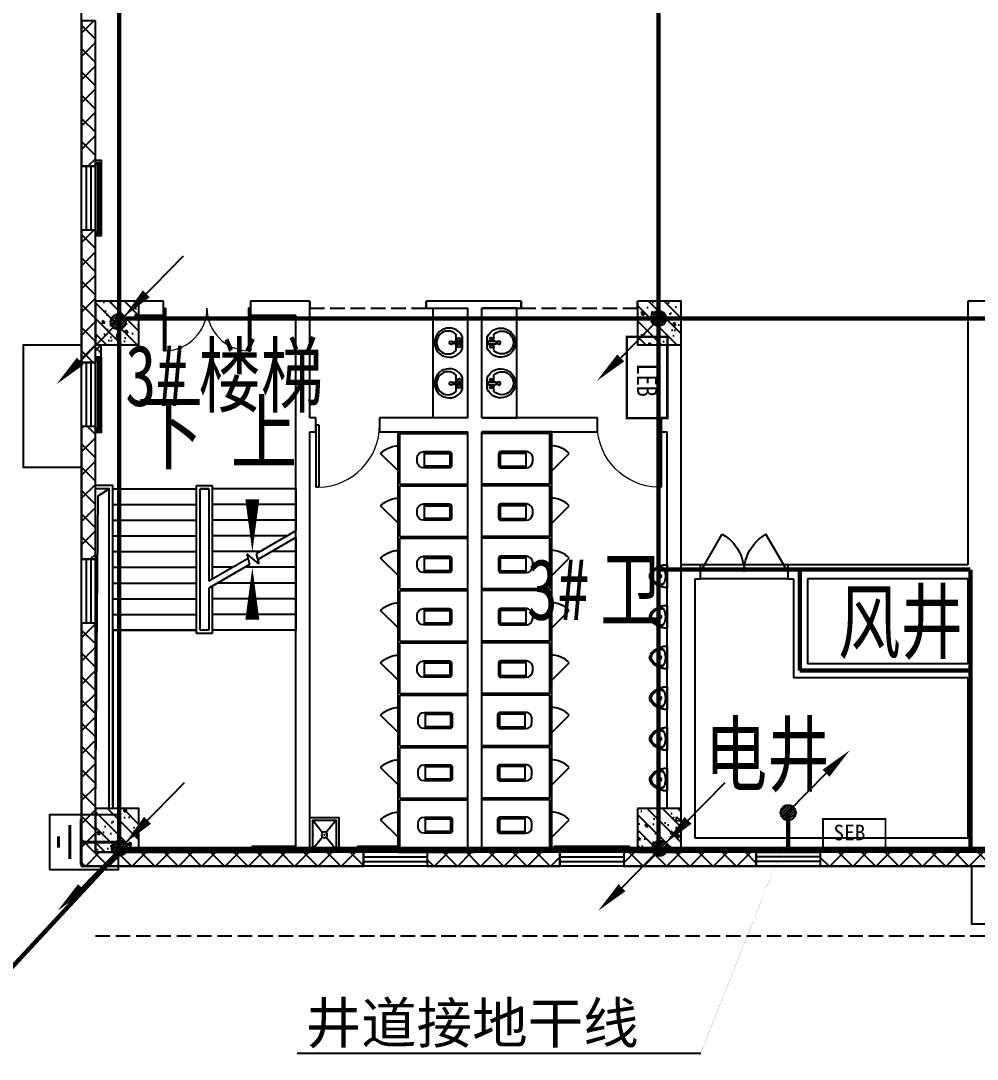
# Model space of a CAD drawing. Header units: millimetres. Extents: x -633009578 to 5705885, y -633235091 to 2571734.
# Drawn here: x 3785736 to 3802190, y 2056675 to 2074535 of the extents above; entities that cross this region are included whole.
import ezdxf

# ---------------------------------------------------------------- set-up
doc = ezdxf.new("R2010")
doc.units = ezdxf.units.MM
doc.header["$LTSCALE"] = 1000
doc.header["$MEASUREMENT"] = 0
doc.linetypes.add('DASH', pattern=[0.35, 0.25, -0.1])
doc.layers.get('0').update_dxf_attribs({"color": 9})
for name, color, linetype in [('3T_WOOD', 21, 'Continuous'), ('A-COLUM(柱)', 255, 'Continuous'), ('A-DOOR(门）', 4, 'Continuous'), ('A-F-AREA(计算)', 5, 'Continuous'), ('A-FLOR(看线)', 8, 'Continuous'), ('A-HATH(填充)', 8, 'Continuous'), ('A-LM-RAIL(栏杆)', 167, 'Continuous'), ('A-LVTY(厨卫)', 8, 'Continuous'), ('A-OTHER(其它)', 192, 'Continuous'), ('A-ST-O(室外)', 54, 'Continuous'), ('A-STAR(楼梯)', 51, 'Continuous'), ('A-TEXT(房间)', 243, 'Continuous'), ('A-WALL(墙)', 255, 'Continuous'), ('A-WINDOW（窗）', 4, 'Continuous'), ('DIM_SYMB', 3, 'Continuous'), ('PUB_TEXT', 7, 'Continuous'), ('WALL', 9, 'Continuous'), ('WIRE-接地', 4, 'Continuous'), ('电-弱电平面-箭头', 3, 'Continuous'), ('电-强电平面-设备', 4, 'Continuous'), ('电-接地防雷-接地线', 132, 'Continuous'), ('设备-箱柜', 3, 'Continuous')]:
    doc.layers.add(name, color=color, linetype=linetype)
doc.styles.add('_TCH', font='simhei.ttf', dxfattribs={"width": 0.75, "bigfont": 'hztxt.shx'})
doc.styles.add('_TCH_DIM', font='simhei.ttf', dxfattribs={"width": 0.8, "bigfont": 'hztxt.shx'})
doc.styles.add('ELEC-DIM', font='simhei.ttf')
doc.styles.add('IDQSTYLE', font='simhei.ttf', dxfattribs={"width": 0.707, "bigfont": 'hztxt.shx'})
doc.styles.get("Standard").update_dxf_attribs({"font": 'simhei.ttf', "bigfont": 'hztxt.shx'})
doc.styles.add('TG_LINETYPE', font='simhei.ttf', dxfattribs={"width": 0.8, "height": 3, "bigfont": 'HZTXT'})
doc.styles.add('宋', font='simhei.ttf', dxfattribs={"width": 0.8})
doc.linetypes.add('GDLine', pattern='A,1,-3,5.8,["|",Standard,S=4,R=-45,X=-1.407,Y=-0.7],-0.1,["|",Standard,S=4,R=-45,X=-1.407,Y=-0.7],-0.1,["|",Standard,S=4,R=-45,X=-1.407,Y=-0.7],-0.1,["|",Standard,S=4,R=-45,X=-1.407,Y=-0.7],-0.1,5.8,-3,1', length=20)
doc.linetypes.add('TG_接地', pattern='A,0.75,0,["/",TG_LINETYPE,S=0.05,R=-8.594366926962348,X=-0.1,Y=-0.045],0.65,-0.13,0.13,-0.13', length=2)
pattern_1 = [(45, (-1310457.920547368, -13.22285339003429), (-100.0001016555733, 100.0001016555733), []), (135, (-1310457.920547368, -13.22285339003429), (-100.0001016555733, -100.0001016555733), [])]
pattern_2 = [(45, (-1310357.920547368, -13.22285339003429), (-200.0002033111466, 200.0002033111467), []), (135, (-1310357.920547368, -13.22285339003429), (-200.0002033111467, -200.0002033111466), [])]

# ---------------------------------------------------------------- blocks, each defined once
blk = doc.blocks.new('_LV6')
for p, q in [((-139.7834388052397, -340), (-139.7834388052361, -779.6564289797607)), ((-109.7834388052433, -340), (-109.7834388052397, -769.6564289797607)), ((99.78343880523971, -300), (-99.78343880523971, -300)), ((99.78343880524335, -330), (-99.78343880524335, -330)), ((109.7834388052433, -769.6564289797607), (109.7834388052433, -340)), ((139.7834388052433, -779.6564289797607), (139.7834388052397, -340)), ((139.7834388052433, -769.6564289797607), (-139.7834388052397, -769.6564289797607)), ((-29.78343880523607, -889.6564289797607), (29.78343880524335, -889.6564289797607))]:
    blk.add_line(p, q)
for centre, radius, start, end in [((-99.78343880523971, -340), 40, 90, 180.0000000000002), ((-99.78343880524335, -340), 10, 90, 180.0000000000002), ((99.78343880523971, -340), 40, 2.398081733190338e-13, 90), ((99.78343880524335, -340), 10, 0, 90), ((-29.78343880523607, -779.6564289797607), 110, 180, 270), ((29.78343880524335, -779.6564289797607), 110, 270, 0)]:
    blk.add_arc(centre, radius, start, end)
blk = doc.blocks.new('$plan$00000387')
for points in [[(-195.1053413768082, -0.0007896247711869364), (195.1053413768082, 0.0007896247707321891, -0.056281), (192.2349483853259, -62.07158893748328, -0.051243), (175.2703486377404, -125.5748806645047, -0.047086), (143.6831082538288, -189.724628874892, -0.038643), (109.2489721777902, -237.0609902997553, -0.050944), (77.11679163034205, -267.7759659795192, -0.073316), (36.52038586093977, -290.7338367186967, -0.092337), (0.001018339326947171, -297.5362265440604, -0.092337), (-36.51803354920821, -290.7341323159712, -0.073316), (-77.11462417741222, -267.776590178973, -0.050944), (-109.2474259731857, -237.0618745823472, -0.038643), (-143.6819452275654, -189.7257908973352, -0.047086), (-175.269704824098, -125.5762993672297, -0.051243), (-192.2348186147988, -62.07314493917374, -0.056281)], [(0.0004063761161887669, -146.3291454144546, 0.999985), (0.0002089799604618747, -97.55313528460101, 0.999985)]]:
    blk.add_lwpolyline(points, format="xyb", close=True)
for points in [[(-169.3906686580854, -140.1226315288268, -0.078162), (-170.9980199055512, -114.6377667698976, -0.158684), (-159.1263041735847, -87.15485956814655, -0.087457), (-117.404978437914, -53.84085994681891, -0.073385), (-70.49119853318143, -36.56470876068397, -0.051629), (0.0003042701246158686, -29.26612660759247), (0.0003042701246158686, -29.26612660759247, -0.051629), (70.49149449189827, -36.56413818386, -0.073385), (117.4050415866323, -53.83990962471171, -0.087457), (159.1270096202247, -87.15357250312127, -0.158684), (170.9989478331345, -114.6363836417117, -0.078162), (169.3918028553499, -140.1212604160505)], [(117.0630501052547, -53.65384373908455, -0.099174), (138.5356947175851, -84.86577428893679, -0.110283), (144.8304822659725, -118.461657304113, -0.092873), (136.0170142026468, -157.9354627454745, -0.05733), (119.0399966660161, -187.626263302564, -0.037877), (85.37168024390257, -226.8225566132141, -0.072182), (35.33205354717484, -264.1794573646985, -0.124936), (0.001291311165005027, -273.1480356215775), (0.001291311165005027, -273.1480356215775, -0.124936), (-35.32991617790412, -264.1797433356796, -0.072182), (-85.36984427394054, -226.8232476352587, -0.037877), (-119.0384779452529, -187.6272268447183, -0.05733), (-136.0157358103124, -157.9365637070459, -0.092873), (-144.8298950764129, -118.4628296054302, -0.110283), (-138.5353804395845, -84.8668946738876, -0.099174), (-117.0629874684723, -53.65479130090807)]]:
    blk.add_lwpolyline(points, format="xyb")
blk = doc.blocks.new('$lvtry$00000191')
at = {"color": 0}
for p, q in [((-250, -50, 1e-08), (-39.04344047215272, -218.7652476222793, 1e-08)), ((39.04344047215272, -218.7652476222793, 1e-08), (250, -50, 1e-08)), ((-250, -450, 1e-08), (-39.04344047215272, -281.2347523777207, 1e-08)), ((39.04344047215272, -281.2347523777244, 1e-08), (250, -450, 1e-08))]:
    blk.add_line(p, q, dxfattribs=at)
at = {"color": 0, "elevation": 1e-08}
for points in [[(300, -500), (300, 0), (-300, 0), (-300, -500)], [(250, -450), (250, -50), (-250, -50), (-250, -450)]]:
    blk.add_lwpolyline(points, close=True, dxfattribs=at)
at = {"color": 0}
blk.add_circle((0, -250, 1e-08), 50, dxfattribs=at)
for p in [(0, -50, 1e-08), (0, -250, 1e-08)]:
    blk.add_point(p, dxfattribs=at)
blk = doc.blocks.new('$plan$00001628')
for p, q in [((-20.3236661099927, -1.818989403545856e-12), (20.3236661099927, 0)), ((20.3236661099927, 0), (20.3236661099927, -150.0481350782702)), ((-23.39245275389476, -103.9428290335418), (-143.6423603250569, -103.9428290335418)), ((-20.3236661099927, -150.0481350782702), (-20.3236661099927, -1.818989403545856e-12)), ((20.3236661099927, -150.0481350782702), (-20.3236661099927, -150.0481350782702)), ((136.0209855338053, -103.9428290335418), (23.52693074955823, -103.9428290335418))]:
    blk.add_line(p, q)
blk.add_lwpolyline([(-96.62842091566199, 9.318928566552131, 5.110403953654916), (92.21216199610717, 9.318928566550312)], format="xyb", close=True)
for centre, radius in [((-57.16031093435413, -51.98476159802703), 26.67481176936781), ((0, -190.1098522697775), 27.77136210564822), ((57.16031093435413, -51.98476159802703), 26.67481176936781)]:
    blk.add_circle(centre, radius)
blk.add_arc((-3.810687395625791, -242.5466148261803), 196.885515440561, 135.2526700260475, 44.74732997395247)
blk = doc.blocks.new('$DorLib2D$00000114')
at = {"color": 0}
blk.add_line((0.4999999999999964, 3.552713678800501e-15), (-0.2071067811864751, 0.7071067811864857), dxfattribs=at)
blk.add_arc((0.5000000000013856, -1.154631945610163e-12), 1.000000000001696, 135, 180, dxfattribs=at)
blk = doc.blocks.new('$DorLib2D$00000001')
for p, q in [((0.45, 0.9750000000000001), (0.5000000000000002, 0.9750000000000001)), ((0.45, 0), (0.45, 0.9750000000000001)), ((0.5, 0), (0.5, 0.9750000000000001)), ((0.5, 0), (0.45, 0))]:
    blk.add_line(p, q)
at = {"lineweight": 13}
blk.add_arc((0.475, 0), 0.975, 91.4692835813538, 180, dxfattribs=at)
blk = doc.blocks.new('$DorLib2D$00000231')
at = {"color": 0}
for p, q in [((-0.4999999999999947, 7.105427357601002e-15), (-0.2500000000000284, 0.4330127018921708)), ((0.5000000000000053, 7.105427357601002e-15), (0.250000000000032, 0.4330127018921708))]:
    blk.add_line(p, q, dxfattribs=at)
for centre, radius, start, end in [((-0.4999999999996803, 3.055333763768431e-13), 0.499999999999681, 0, 59.99999999996344), ((0.5000000000000426, -2.486899575160351e-14), 0.4999999999999835, 120.0000000000366, 180)]:
    blk.add_arc(centre, radius, start, end, dxfattribs=at)
blk = doc.blocks.new('$TCHSYS$WIN2D')
for p, q in [((-0.5, 0.5), (0.5, 0.5)), ((-0.5, 0.5), (-0.4999999999999999, -0.5)), ((0.5, 0.5), (0.4999999999999998, -0.5)), ((0.5, 0.1666666666666666), (-0.5, 0.1666666666666666)), ((0.5, -0.1666666666666667), (-0.5, -0.1666666666666667)), ((-0.4999999999999999, -0.5), (0.5, -0.5))]:
    blk.add_line(p, q)
blk = doc.blocks.new('$DorLib2D$00000002')
for p, q in [((-0.5, -5.684341886080802e-17), (-0.5000000000000007, 0.4875)), ((-0.4750000000000007, 0.4875), (-0.5000000000000007, 0.4875)), ((-0.475, -2.842170943040401e-17), (-0.4750000000000007, 0.4875)), ((0.475, -2.842170943040401e-17), (0.4750000000000007, 0.4875)), ((0.4750000000000007, 0.4875), (0.5000000000000007, 0.4875)), ((0.5, -5.684341886080802e-17), (0.5000000000000007, 0.4875)), ((-0.5, -5.684341886080802e-17), (-0.475, -2.842170943040401e-17)), ((0.5, -5.684341886080802e-17), (0.475, -2.842170943040401e-17))]:
    blk.add_line(p, q)
at = {"lineweight": 13}
for centre, start, end in [((-0.4875, -4.263256414560601e-17), 0, 88.53071641864632), ((0.4875, -4.263256414560601e-17), 91.4692835813537, 180)]:
    blk.add_arc(centre, 0.4875, start, end, dxfattribs=at)
blk = doc.blocks.new('_FZH')
h = blk.add_hatch()
h.set_pattern_fill('钢筋混凝土', color=256, scale=0.1, style=0)
h.set_pattern_definition([(45, (0, 0), (-0.1767766952966369, 0.1767766952966369), []), (50, (0, 0), (0.7172601826007535, -0.06275213498259512), [0.07500000000000001, -0.8250000000000001]), (355, (0, 0), (-0.138751333613, 0.7521921337000119), [0.06, -0.66]), (100.4514, (0.05977168000000001, -0.00522934), (0.5785093817140216, 0.6894395420609536), [0.06374019, -0.701142112]), (46.1842, (0, 0.2), (1.067241048625645, -0.1655190143290181), [0.1125, -1.2375]), (96.6356, (0.088936745, 0.186206693), (0.9346627055487033, 0.9741178709004418), [0.095610288, -1.051713]), (351.1842, (0, 0.2), (0.9346619451336272, 0.9741186009253247), [0.09000000000000001, -0.9900000000000001]), (21, (0.1, 0.15), (0.5969070521184617, -0.4026188906653388), [0.07500000000000001, -0.8250000000000001]), (326, (0.1, 0.15), (0.2433153319215824, 0.7251500450468529), [0.06, -0.66]), (71.4514, (0.149742233, 0.116448394), (0.84022262858149, 0.3225304967099524), [0.06374019, -0.701142112]), (37.50000000000001, (0, 0), (0.01215985531729062, 0.3328938538313115), [0, -0.652, 0, -0.67, 0, -0.6625000000000001]), (7.499999999999999, (0, 0), (0.2630695374421486, 0.3944117118823603), [0, -0.382, 0, -0.637, 0, -0.2525]), (-32.5, (-0.223, 0), (0.533822436172409, -0.02255487173437976), [0, -0.25, 0, -0.78, 0, -1.035]), (-42.5, (-0.323, 0), (0.5831861693423862, 0.1001049823323177), [0, -0.325, 0, -0.518, 0, -0.735])])
h.paths.add_polyline_path([(-0.5, -0.5), (0.5, -0.5), (0.5, 0.5), (-0.5, 0.5)])
blk.add_lwpolyline([(-0.5, -0.5), (0.5, -0.5), (0.5, 0.5), (-0.5, 0.5)], close=True)
blk = doc.blocks.new('9-29-1')
at = {"layer": 'A-HATH(填充)'}
h = blk.add_hatch(dxfattribs=at)
h.set_pattern_fill('多孔材料', color=256, scale=100, style=0)
h.set_pattern_definition(pattern_2)
h.paths.add_polyline_path([(1121700.598288358, 1396557.113137516), (1121700.598288358, 1394057.113139042), (1121940.598288351, 1394057.113139042), (1121940.598288351, 1396557.113137516)])
h = blk.add_hatch(dxfattribs=at)
h.set_pattern_fill('多孔材料', color=256, scale=100, style=0)
h.set_pattern_definition(pattern_2)
h.paths.add_polyline_path([(1121700.598288358, 1392957.11313955), (1121700.598288358, 1390677.113140567), (1121940.598288351, 1390677.113140568), (1121940.598288351, 1392957.11313955)])
h = blk.add_hatch(dxfattribs=at)
h.set_pattern_fill('多孔材料', color=256, scale=50, style=0)
h.set_pattern_definition(pattern_1)
h.paths.add_polyline_path([(1122040.598288341, 1390732.113137866), (1122040.598288341, 1390982.113137866), (1121940.598288341, 1390982.113137866), (1121940.598288341, 1390732.113137866)])
h = blk.add_hatch(dxfattribs=at)
h.set_pattern_fill('多孔材料', color=256, scale=100, style=0)
h.set_pattern_definition(pattern_2)
h.paths.add_polyline_path([(1121700.598288358, 1389577.113140059), (1121700.598288358, 1387297.11313955), (1121940.59828835, 1387297.11313955), (1121940.598288351, 1389577.113140059)])
h = blk.add_hatch(dxfattribs=at)
h.set_pattern_fill('多孔材料', color=256, scale=100, style=0)
h.set_pattern_definition(pattern_2)
h.paths.add_polyline_path([(1121940.598288352, 1382257.113137871), (1121940.59828835, 1386197.11313955), (1121700.598288358, 1386197.11313955), (1121700.598288359, 1382017.113137871)])
h = blk.add_hatch(dxfattribs=at)
h.set_pattern_fill('多孔材料', color=256, scale=100, style=0)
h.set_pattern_definition(pattern_2)
h.paths.add_polyline_path([(1121700.598288359, 1382017.113137871), (1126550.598289098, 1382017.113137877), (1126550.598289098, 1382257.113137874), (1121940.598288352, 1382257.113137871)])
h = blk.add_hatch(dxfattribs=at)
h.set_pattern_fill('多孔材料', color=256, scale=50, style=0)
h.set_pattern_definition(pattern_1)
h.paths.add_polyline_path([(1125390.598288359, 1382357.11313779), (1124630.598288278, 1382357.113137446), (1124630.598288323, 1382257.113137446), (1125390.598288404, 1382257.11313779)])
h = blk.add_hatch(dxfattribs=at)
h.set_pattern_fill('多孔材料', color=256, scale=100, style=0)
h.set_pattern_definition(pattern_2)
h.paths.add_polyline_path([(1127650.598289098, 1382017.113137876), (1129930.598288081, 1382017.113137876), (1129930.598288081, 1382257.113137874), (1127650.598289098, 1382257.113137874)])
h = blk.add_hatch(dxfattribs=at)
h.set_pattern_fill('多孔材料', color=256, scale=100, style=0)
h.set_pattern_definition(pattern_2)
h.paths.add_polyline_path([(1131030.598288081, 1382017.113137876), (1133310.598287572, 1382017.113137876), (1133310.598287572, 1382257.113137874), (1131030.598288081, 1382257.113137874)])
h = blk.add_hatch(dxfattribs=at)
h.set_pattern_fill('多孔材料', color=256, scale=100, style=0)
h.set_pattern_definition(pattern_2)
h.paths.add_polyline_path([(1134410.598287572, 1382017.113137876), (1137340.598288081, 1382017.113137876), (1137340.598288081, 1382257.113137873), (1134410.598287572, 1382257.113137873)])
at = {"layer": 'A-DOOR(门）'}
for p, q in [((1133850.598284373, 1387197.11313776), (1132350.598284373, 1387197.11313776)), ((1133850.598284373, 1386957.11313776), (1132350.598284373, 1386957.11313776))]:
    blk.add_line(p, q, dxfattribs=at)
at = {"layer": 'A-F-AREA(计算)'}
blk.add_lwpolyline([(1121700.598288358, 1518097.113137865), (1255980.598288358, 1518097.113137865), (1255980.598288358, 1382017.113137865), (1121700.598288358, 1382017.113137865)], close=True, dxfattribs=at)
at = {"layer": 'A-FLOR(看线)'}
for points in [[(1121940.598288357, 1394157.113143865), (1122040.598288357, 1394157.113143865), (1122040.598288357, 1392857.113143827), (1121940.598288375, 1392857.113143827)], [(1121700.598288365, 1390977.113140022), (1120700.598288365, 1390977.113140022), (1120700.598288365, 1388877.113140177), (1121700.598288359, 1388877.113140177)], [(1121940.598288357, 1390777.113144761), (1122040.598288357, 1390777.113144761), (1122040.598288357, 1389477.113144723), (1121940.598288375, 1389477.113144723)], [(1127150.598288135, 1382357.113137936), (1126450.598293525, 1382357.113137936), (1126450.598293525, 1382257.113137954)], [(1131130.598293054, 1382257.113137881), (1131130.598293054, 1382357.113137881), (1129830.598293016, 1382357.113137881), (1129830.598293016, 1382257.1131379)], [(1139120.598288938, 1382017.113138025), (1139120.598288938, 1381017.113137871), (1137020.598289092, 1381017.113137871), (1137020.598289092, 1382017.113138025)]]:
    blk.add_lwpolyline(points, dxfattribs=at)
at = {"layer": 'A-LM-RAIL(栏杆)'}
for points in [[(1121940.598288357, 1394122.113143865), (1122005.598288357, 1394122.113143865), (1122005.598288357, 1392892.113143827), (1121940.598288375, 1392892.113143827)], [(1121940.598288357, 1394092.113143865), (1121975.598288357, 1394092.113143865), (1121975.598288357, 1392922.113143827), (1121940.598288375, 1392922.113143827)], [(1121940.598288357, 1390742.113144761), (1122005.598288357, 1390742.113144761), (1122005.598288357, 1389512.113144723), (1121940.598288375, 1389512.113144723)], [(1121940.598288357, 1390712.113144761), (1121975.598288357, 1390712.113144761), (1121975.598288357, 1389542.113144723), (1121940.598288375, 1389542.113144723)], [(1127150.598288135, 1382322.113137936), (1126485.598293525, 1382322.113137936), (1126485.598293525, 1382257.113137954)], [(1127150.598288135, 1382292.113137936), (1126515.598293525, 1382292.113137936), (1126515.598293525, 1382257.113137954)], [(1131095.598293054, 1382257.113137881), (1131095.598293054, 1382322.113137881), (1129865.598293016, 1382322.113137881), (1129865.598293016, 1382257.1131379)], [(1131065.598293054, 1382257.113137881), (1131065.598293054, 1382292.113137881), (1129895.598293016, 1382292.113137881), (1129895.598293016, 1382257.1131379)]]:
    blk.add_lwpolyline(points, dxfattribs=at)
at = {"layer": 'A-LVTY(厨卫)'}
for p, q in [((1127150.598288257, 1388572.11313807), (1127150.598288135, 1389487.113138093)), ((1127150.598288135, 1389487.113138093), (1128350.598285925, 1389487.113138089)), ((1127180.598288132, 1388587.113137779), (1127180.598288136, 1389457.113138095)), ((1127180.598288136, 1389457.113138095), (1128350.598285925, 1389457.113138091)), ((1129790.598288569, 1389487.113138157), (1128590.598289893, 1389487.113138153)), ((1129760.598288569, 1389457.113138159), (1128590.598289893, 1389457.113138155)), ((1129760.598288572, 1388587.113137842), (1129760.598288569, 1389457.113138159)), ((1129790.598288437, 1388572.11313807), (1129790.598288569, 1389487.113138157)), ((1127150.598288259, 1387672.113137751), (1127150.598288263, 1388572.113137751)), ((1127180.598288132, 1388587.113137779), (1128350.5982883, 1388587.113137774)), ((1127180.598288671, 1387687.113137838), (1127180.598288674, 1388557.113137781)), ((1127180.598288674, 1388557.113137781), (1128350.5982883, 1388557.113137776)), ((1129760.598288572, 1388587.113137842), (1128590.598288215, 1388587.113137838)), ((1129760.598288572, 1388557.11313747), (1128590.598288215, 1388557.113137466)), ((1129760.598288576, 1387687.113137527), (1129760.598288572, 1388557.11313747)), ((1129790.598288439, 1387672.113137751), (1129790.598288435, 1388572.113137751)), ((1127150.59828827, 1386772.113137811), (1127150.598288273, 1387672.113137811)), ((1127180.598288671, 1387687.113137838), (1128350.598288199, 1387687.113137834)), ((1127180.598288124, 1386787.113137898), (1127180.598288128, 1387657.113137466)), ((1127180.598288128, 1387657.113137466), (1128350.598288199, 1387657.113137462)), ((1129760.598288576, 1387687.113137527), (1128590.598288758, 1387687.113137523)), ((1129760.598288576, 1387657.113137903), (1128590.598288758, 1387657.113137899)), ((1129760.59828858, 1386787.11313796), (1129760.598288576, 1387657.113137903)), ((1129790.598288449, 1386772.113137811), (1129790.598288446, 1387672.113137811)), ((1127150.598288266, 1385872.113137871), (1127150.59828827, 1386772.113137871)), ((1127180.598288124, 1386787.113137898), (1128350.598288199, 1386787.113137894)), ((1127180.598288121, 1385887.113137958), (1127180.598288124, 1386757.1131379)), ((1127180.598288124, 1386757.1131379), (1128350.598288199, 1386757.113137896)), ((1129760.59828858, 1386787.11313796), (1128590.598288758, 1386787.113137956)), ((1129760.598288037, 1386757.113137962), (1128590.598288758, 1386757.113137958)), ((1129760.598288041, 1385887.113138019), (1129760.598288037, 1386757.113137962)), ((1129790.598288446, 1385872.113137871), (1129790.598288442, 1386772.113137871)), ((1127150.598288266, 1384972.113137871), (1127150.59828827, 1385872.113137871)), ((1127180.598288121, 1385887.113137958), (1128350.598288352, 1385887.113137954)), ((1127180.598288117, 1384987.113137806), (1127180.59828812, 1385857.11313796)), ((1127180.59828812, 1385857.11313796), (1128350.598288352, 1385857.113137956)), ((1129760.598288041, 1385887.113138019), (1128590.598288352, 1385887.113138015)), ((1129760.598288041, 1385857.113137647), (1128590.598288352, 1385857.113137643)), ((1129760.598288044, 1384987.113137866), (1129760.598288041, 1385857.113137647)), ((1129790.598288446, 1384972.113137871), (1129790.598288442, 1385872.113137871)), ((1127150.598288266, 1384072.113137871), (1127150.59828827, 1384972.113137871)), ((1127180.598288117, 1384987.113137806), (1128350.598288352, 1384987.113137801)), ((1127180.598288114, 1384087.113137868), (1127180.598288117, 1384957.113137808)), ((1127180.598288117, 1384957.113137808), (1128350.598288352, 1384957.113137804)), ((1129760.598288044, 1384987.113137866), (1128590.598288352, 1384987.113137862)), ((1129760.598288587, 1384957.113137868), (1128590.598288352, 1384957.113137864)), ((1129760.598288591, 1384087.113137928), (1129760.598288587, 1384957.113137868)), ((1129790.598288446, 1384072.113137871), (1129790.598288442, 1384972.113137871)), ((1127150.598288263, 1383172.113137871), (1127150.598288266, 1384072.113137871)), ((1127180.598288114, 1384087.113137868), (1128350.598288352, 1384087.113137864)), ((1127180.59828811, 1383187.113137723), (1127180.598288113, 1384057.11313787)), ((1127180.598288113, 1384057.11313787), (1128350.598288352, 1384057.113137866)), ((1129760.598288591, 1384087.113137928), (1128590.598288352, 1384087.113137924)), ((1129760.598288591, 1384057.11313793), (1128590.598288352, 1384057.113137926)), ((1129760.598288594, 1383187.113137783), (1129760.598288591, 1384057.11313793)), ((1129790.59828845, 1383172.113137871), (1129790.598288446, 1384072.113137871)), ((1127150.598288648, 1382257.11313779), (1127150.598288266, 1383172.113137871)), ((1127180.59828811, 1383187.113137723), (1128350.598288352, 1383187.113137719)), ((1127180.598288106, 1382287.113137788), (1127180.598288109, 1383157.113138099)), ((1127180.598288109, 1383157.113138099), (1128350.598288352, 1383157.113138095)), ((1129760.598288594, 1383187.113137783), (1128590.598288352, 1383187.113137779)), ((1129760.598288595, 1383157.113137785), (1128590.598288352, 1383157.113137781)), ((1129760.598288598, 1382287.113137779), (1129760.598288595, 1383157.113137785)), ((1129790.598288598, 1382257.113137781), (1129790.598288451, 1383172.113137871)), ((1127150.598288648, 1382257.11313779), (1128470.598288357, 1382257.113137866)), ((1127180.598288106, 1382287.113137788), (1128470.598288357, 1382287.113137866)), ((1129760.598288598, 1382287.113137779), (1128470.598288357, 1382287.113137866)), ((1129790.598288598, 1382257.113137781), (1128470.598288357, 1382257.113137866))]:
    blk.add_line(p, q, dxfattribs=at)
for points in [[(1128350.598288239, 1389727.113138195), (1127750.598288223, 1389727.113138195), (1127750.598288374, 1391612.113137948), (1128350.598288388, 1391612.113137948)], [(1128590.598288475, 1389727.113138195), (1129190.59828849, 1389727.113138195), (1129190.598288441, 1391612.113137948), (1128590.598288426, 1391612.113137948)]]:
    blk.add_lwpolyline(points, dxfattribs=at)
at = {"layer": 'A-OTHER(其它)'}
blk.add_lwpolyline([(1121940.598288357, 1383007.113137866), (1121986.235626451, 1388384.131118073), (1122180.598288047, 1388507.113137866)], dxfattribs=at)
at = {"layer": 'A-ST-O(室外)', "linetype": 'DASH'}
blk.add_lwpolyline([(1121940.598288341, 1380817.113137878), (1189490.598729082, 1380817.113137878)], dxfattribs=at)
at = {"layer": 'A-STAR(楼梯)'}
for p, q in [((1122240.598288357, 1386077.113137866), (1122240.598288357, 1388507.113137866)), ((1122240.598288357, 1388507.113137866), (1123680.598288225, 1388507.113137821)), ((1123680.598288326, 1388567.113137588), (1123950.598288522, 1388567.113137588)), ((1123680.598288326, 1386017.113137588), (1123680.598288326, 1388567.113137588)), ((1123740.598288357, 1386077.113137866), (1123740.598288357, 1388507.113137866)), ((1123740.598288326, 1388507.113137588), (1123890.598288326, 1388507.113137588)), ((1123740.598288326, 1386077.113137588), (1123740.598288326, 1388507.113137588)), ((1123890.598288357, 1388507.113137866), (1123740.598288357, 1388507.113137866)), ((1123890.598288357, 1388507.113137866), (1123890.598288432, 1386916.835463084)), ((1123890.598288326, 1388507.113137588), (1123890.598288432, 1386916.835463084)), ((1123950.598288522, 1388567.113137588), (1123950.598288416, 1386951.476479211)), ((1125390.598288357, 1388507.113137866), (1123950.598288416, 1388507.113137821)), ((1125390.598288357, 1388507.113137866), (1125390.598288432, 1387782.860866317)), ((1122240.598288357, 1388237.113137866), (1123680.598288225, 1388237.113137821)), ((1125390.598288357, 1388237.113137866), (1123950.598288416, 1388237.113137821)), ((1122240.598288357, 1387967.113137866), (1123680.598288225, 1387967.113137821)), ((1125390.598288357, 1387967.113137866), (1123950.598288416, 1387967.113137821)), ((1125390.598288432, 1387782.860866467), (1124705.002354722, 1387387.03186957)), ((1122240.598288357, 1387697.113137866), (1123680.598288225, 1387697.113137821)), ((1125242.078866104, 1387697.113137852), (1123950.598288416, 1387697.113138146)), ((1125390.598288432, 1387667.390812756), (1124731.79727399, 1387287.031869478)), ((1125390.598288432, 1387667.39081334), (1125390.598288357, 1386077.113137866)), ((1122240.598288357, 1387427.113137866), (1123680.598288225, 1387427.113138146)), ((1124774.425147886, 1387427.113137741), (1123950.598288416, 1387427.113137821)), ((1124751.183814336, 1387214.680318959), (1124545.138872897, 1387387.572553326)), ((1124545.138872897, 1387387.572553326), (1124593.476902256, 1387207.172565628)), ((1124705.002354722, 1387387.03186957), (1124751.183814336, 1387214.680318959)), ((1125390.598288357, 1387427.113137866), (1124974.425146652, 1387427.113137747)), ((1124566.681982986, 1387307.172565729), (1123890.598288432, 1386916.835462859)), ((1124593.476902256, 1387207.172565628), (1123890.598288432, 1386801.365409025)), ((1122240.598288357, 1387157.113137866), (1123680.598288225, 1387157.113137821)), ((1124306.771429592, 1387157.113138054), (1123950.598288416, 1387157.113137821)), ((1125390.598288357, 1387157.113137866), (1124506.771430145, 1387157.113138061)), ((1122240.598288357, 1386887.113137866), (1123680.598288225, 1386887.113137821)), ((1125390.598288357, 1386887.113137866), (1124039.117711129, 1386887.113137696)), ((1123890.598288432, 1386801.365409085), (1123890.598288357, 1386077.113137866)), ((1123890.598288432, 1386801.365409085), (1123890.598288326, 1386077.113137588)), ((1123950.598288416, 1386836.006425201), (1123950.598288522, 1386017.113137588)), ((1122240.598288357, 1386617.113137866), (1123680.598288225, 1386617.113137821)), ((1125390.598288357, 1386617.113137866), (1123950.598288416, 1386617.113137821)), ((1122240.598288357, 1386347.113137866), (1123680.598288225, 1386347.113137821)), ((1125390.598288357, 1386347.113137866), (1123950.598288416, 1386347.113138146)), ((1122240.598288357, 1386077.113137866), (1123680.598288225, 1386077.113138146)), ((1122240.598288357, 1386077.113137866), (1122240.598288273, 1383007.113137495)), ((1123680.598288225, 1386077.113137536), (1122240.598288357, 1386077.113137866)), ((1123950.598288522, 1386017.113137588), (1123680.598288326, 1386017.113137588)), ((1123890.598288326, 1386077.113137588), (1123740.598288326, 1386077.113137588)), ((1123890.598288432, 1386077.113137898), (1123740.598288807, 1386077.113137733)), ((1125390.598288357, 1386077.113137866), (1123950.598288416, 1386077.113137821)), ((1125390.598288357, 1386077.113137866), (1123950.598288416, 1386077.113137898)), ((1125390.598288357, 1382257.113137866), (1125390.598288357, 1386077.113137866)), ((1122690.598288569, 1382257.113137899), (1125390.598288357, 1382257.113137866))]:
    blk.add_line(p, q, dxfattribs=at)
for points in [[(1122240.598288357, 1383057.113137866), (1122240.598288044, 1388567.113137866), (1121940.598288357, 1388567.113137866)], [(1122180.59828836, 1383007.113137866), (1122180.598288047, 1388507.113137866), (1121940.598288357, 1388507.113137866)]]:
    blk.add_lwpolyline(points, dxfattribs=at)
at = {"layer": 'A-WALL(墙)'}
for p, q in [((1123110.598288081, 1391732.113137786), (1122690.598288357, 1391732.113137866)), ((1123110.598288081, 1391492.113137881), (1123110.598288081, 1391732.113137786)), ((1125510.598288357, 1391732.113137866), (1124610.598288081, 1391732.113137786)), ((1124610.598288081, 1391732.113137786), (1124610.598288081, 1391492.113137837)), ((1125630.598288081, 1391732.113138052), (1125510.598288357, 1391732.113138008)), ((1125630.598288261, 1391612.113138052), (1125630.598288081, 1391732.113138052)), ((1128470.598288357, 1391732.113138008), (1127630.598288081, 1391732.113138052)), ((1127630.598288081, 1391732.113138052), (1127630.598288081, 1391612.113138063)), ((1129265.598288081, 1391732.113137917), (1128470.598288357, 1391732.113138008)), ((1129265.598288081, 1391612.113137944), (1129265.598288081, 1391732.113137917)), ((1136950.598288389, 1391732.113137905), (1136950.598288389, 1387197.11313791)), ((1139765.598288081, 1391732.113137976), (1136950.598288389, 1391732.113137905)), ((1122690.598288357, 1391492.113137866), (1123110.598288081, 1391492.113137881)), ((1124610.598288081, 1391492.113137837), (1125390.598288261, 1391492.113137786)), ((1125390.598288357, 1389607.113137868), (1125390.598288261, 1391492.113137786)), ((1125630.598288261, 1389727.113137887), (1125630.598288261, 1391612.113138052)), ((1127630.598288081, 1391612.113138063), (1128350.598288429, 1391612.113138052)), ((1128350.598288429, 1389727.113137887), (1128350.598288429, 1391612.113138052)), ((1128590.598288429, 1391612.113137917), (1129265.598288081, 1391612.113137944)), ((1128590.598288429, 1389727.113137857), (1128590.598288429, 1391612.113137917)), ((1121940.598288341, 1390732.113137866), (1121940.598288341, 1390982.113137866)), ((1122040.598288341, 1390732.113137866), (1122040.598288341, 1390982.113137866)), ((1131775.598288567, 1389727.113137857), (1131775.598288549, 1390982.113138146)), ((1132015.598288358, 1389607.113137868), (1132015.598288288, 1390982.113138146)), ((1121940.598288341, 1390732.113137866), (1122040.598288341, 1390732.113137866)), ((1125730.598288081, 1389727.113138), (1125630.598288261, 1389727.113137887)), ((1125730.598288081, 1389487.113138033), (1125730.598288081, 1389727.113138)), ((1128350.598288429, 1389727.113137887), (1126830.598288081, 1389727.113138)), ((1126830.598288081, 1389727.113138), (1126830.598288081, 1389487.113138033)), ((1130575.59828859, 1389727.113137824), (1128590.598288429, 1389727.113137857)), ((1130575.59828859, 1389487.113137807), (1130575.59828859, 1389727.113137824)), ((1131775.598288567, 1389727.113137857), (1131675.598288589, 1389727.113137824)), ((1131675.598288589, 1389727.113137824), (1131675.598288589, 1389487.113137807)), ((1125390.598288357, 1382257.113137866), (1125390.598288357, 1389607.113137868)), ((1132015.598288355, 1383007.113138146), (1132015.598288358, 1389607.113137868)), ((1125630.598288345, 1389487.113137887), (1125730.598288081, 1389487.113138033)), ((1125630.598288357, 1382257.113137866), (1125630.598288345, 1389487.113137887)), ((1126830.598288081, 1389487.113138033), (1128350.598285925, 1389487.113137887)), ((1128350.598288357, 1389472.113138065), (1128350.598285925, 1389487.113137887)), ((1128350.598288357, 1388572.113137747), (1128350.598288357, 1389472.113138065)), ((1128590.598288357, 1389472.113138065), (1128590.598289893, 1389487.113137856)), ((1128590.598289893, 1389487.113137856), (1130575.59828859, 1389487.113137807)), ((1128590.598288357, 1388572.113137747), (1128590.598288357, 1389472.113138065)), ((1131675.598288589, 1389487.113137807), (1131775.598288355, 1389487.113137856)), ((1131775.598288345, 1383007.113138147), (1131775.598288355, 1389487.113137856)), ((1128350.598288357, 1387672.113137806), (1128350.598288357, 1388572.113137747)), ((1128590.598288357, 1387672.113137806), (1128590.598288357, 1388572.113137747)), ((1128350.598288357, 1386772.113137866), (1128350.598288357, 1387672.113137806)), ((1128590.598288357, 1386772.113137866), (1128590.598288357, 1387672.113137806)), ((1132015.59828823, 1382497.113139746), (1132015.598288233, 1387197.11313768)), ((1132350.59828452, 1387197.11313769), (1132015.598288233, 1387197.11313768)), ((1132350.598284521, 1386957.113137539), (1132350.59828452, 1387197.11313769)), ((1134070.598288455, 1387197.11313776), (1133850.59828452, 1387197.113137748)), ((1133850.59828452, 1387197.113137748), (1133850.59828452, 1386957.113137539)), ((1136950.598288389, 1387197.11313791), (1134070.598288455, 1387197.11313776)), ((1132255.598288356, 1382497.113138136), (1132255.598288359, 1386957.1131377)), ((1132255.598288359, 1386957.1131377), (1132350.598284521, 1386957.113137539)), ((1133850.59828452, 1386957.113137539), (1133950.598288511, 1386957.1131377)), ((1133950.598288511, 1386957.1131377), (1133950.598288512, 1385257.113137695)), ((1134190.598288512, 1386957.113137741), (1134190.598288512, 1385497.113137702)), ((1136950.598288224, 1386957.113137741), (1134190.598288512, 1386957.113137741)), ((1136950.598288224, 1386957.113137741), (1136950.598288224, 1385497.113137702)), ((1128350.598288357, 1385872.113137866), (1128350.598288357, 1386772.113137866)), ((1128590.598288357, 1385872.113137866), (1128590.598288357, 1386772.113137866)), ((1128350.598288357, 1384972.113137866), (1128350.598288357, 1385872.113137866)), ((1128590.598288357, 1384972.113137866), (1128590.598288357, 1385872.113137866)), ((1136950.598288224, 1385497.113137702), (1134190.598288512, 1385497.113137702)), ((1136950.598288381, 1385257.113137695), (1133950.598288512, 1385257.113137695)), ((1136950.598288381, 1385257.113137695), (1136950.598288381, 1382497.113138136)), ((1128350.598288357, 1384072.113137866), (1128350.598288357, 1384972.113137866)), ((1128590.598288357, 1384072.113137866), (1128590.598288357, 1384972.113137866)), ((1128350.598288357, 1383172.113137866), (1128350.598288357, 1384072.113137866)), ((1128590.598288357, 1383172.113137866), (1128590.598288357, 1384072.113137866)), ((1128350.598288352, 1382287.113137784), (1128350.598288357, 1383172.113137866)), ((1128590.598288352, 1382287.113137783), (1128590.598288357, 1383172.113137866)), ((1136950.598288381, 1382497.113138136), (1132255.598288356, 1382497.113138136)), ((1125390.598288359, 1382357.11313779), (1124630.598288278, 1382357.113137446)), ((1124630.598288323, 1382257.113137446), (1124630.598288278, 1382357.113137446)), ((1125390.598288404, 1382257.11313779), (1124630.598288323, 1382257.113137446)), ((1125390.598288404, 1382257.11313779), (1125390.598288359, 1382357.11313779)), ((1125390.598288357, 1382257.113137866), (1125630.598288357, 1382257.113137866)), ((1132135.59828829, 1382257.113138198), (1132015.598288569, 1382257.113139333)), ((1137190.598288415, 1382257.113138141), (1132135.59828829, 1382257.113138198))]:
    blk.add_line(p, q, dxfattribs=at)
at = {"layer": 'A-WINDOW（窗）', "linetype": 'DASH'}
for p, q in [((1125630.598287523, 1391732.113138008), (1125630.598287523, 1391612.113138008)), ((1127630.598287523, 1391612.113138008), (1127630.598287523, 1391732.113138008)), ((1129265.598288357, 1391732.113138008), (1129265.598288357, 1391612.113138008)), ((1131265.598288357, 1391612.113138008), (1131265.598288357, 1391732.113138008)), ((1125630.598287523, 1391612.113138008, 800), (1127630.598287523, 1391612.113138008, 800)), ((1129265.598288357, 1391612.113138008, 800), (1131265.598288357, 1391612.113138008, 800))]:
    blk.add_line(p, q, dxfattribs=at)
at = {"layer": 'DIM_SYMB'}
for points in [[(1122990.598288357, 1388642.113137866, 0, 0, 0), (1122990.598288357, 1384167.113137866, 0, 0, 0), (1124640.598288357, 1384167.113137866, 0, 0, 0), (1124640.598288357, 1387157.113137866, 0, 240.0000000000001, 0), (1124640.598288357, 1386257.113137866, 0, 0, 0)], [(1124640.598288357, 1388642.113137866, 0, 0, 0), (1124640.598288357, 1387427.113137866, 0, 240.0000000000001, 0), (1124640.598288357, 1388327.113137866, 0, 0, 0)]]:
    blk.add_lwpolyline(points, format="xyseb", dxfattribs=at)
at = {"layer": 'WALL'}
for p, q in [((1121700.598288358, 1396557.113137516), (1121700.598288358, 1394057.113139042)), ((1121940.598288351, 1396557.113137516), (1121700.598288358, 1396557.113137516)), ((1121940.598288351, 1394057.113139042), (1121940.598288351, 1396557.113137516)), ((1121700.598288358, 1394057.113139042), (1121940.598288351, 1394057.113139042)), ((1121700.598288358, 1392957.11313955), (1121700.598288358, 1390677.113140567)), ((1121940.598288351, 1392957.11313955), (1121700.598288358, 1392957.11313955)), ((1121940.598288351, 1390677.113140568), (1121940.598288351, 1392957.11313955)), ((1121700.598288358, 1390677.113140567), (1121940.598288351, 1390677.113140568)), ((1121700.598288358, 1389577.113140059), (1121700.598288358, 1387297.11313955)), ((1121940.598288351, 1389577.113140059), (1121700.598288358, 1389577.113140059)), ((1121940.59828835, 1387297.11313955), (1121940.598288351, 1389577.113140059)), ((1121700.598288358, 1387297.11313955), (1121940.59828835, 1387297.11313955)), ((1121940.59828835, 1386197.11313955), (1121700.598288358, 1386197.11313955)), ((1121700.598288358, 1386197.11313955), (1121700.598288359, 1382017.113137871)), ((1121940.598288352, 1382257.113137871), (1121940.59828835, 1386197.11313955)), ((1126550.598289098, 1382257.113137874), (1121940.598288352, 1382257.113137871)), ((1126550.598289098, 1382017.113137877), (1126550.598289098, 1382257.113137874)), ((1129930.598288081, 1382257.113137874), (1127650.598289098, 1382257.113137874)), ((1127650.598289098, 1382257.113137874), (1127650.598289098, 1382017.113137876)), ((1129930.598288081, 1382017.113137876), (1129930.598288081, 1382257.113137874)), ((1133310.598287572, 1382257.113137874), (1131030.598288081, 1382257.113137874)), ((1131030.598288081, 1382257.113137874), (1131030.598288081, 1382017.113137876)), ((1133310.598287572, 1382017.113137876), (1133310.598287572, 1382257.113137874)), ((1137340.598288081, 1382257.113137873), (1134410.598287572, 1382257.113137873)), ((1134410.598287572, 1382257.113137873), (1134410.598287572, 1382017.113137876)), ((1121700.598288359, 1382017.113137871), (1126550.598289098, 1382017.113137877)), ((1127650.598289098, 1382017.113137876), (1129930.598288081, 1382017.113137876)), ((1131030.598288081, 1382017.113137876), (1133310.598287572, 1382017.113137876)), ((1134410.598287572, 1382017.113137876), (1137340.598288081, 1382017.113137876))]:
    blk.add_line(p, q, dxfattribs=at)
at = {"layer": 'A-COLUM(柱)', "xscale": 750, "yscale": 750, "zscale": 750, "rotation": 270}
for p in [(1122315.598288357, 1391357.113137866), (1131640.598288357, 1391357.113137866), (1122315.598288357, 1382632.113137866), (1131640.598288357, 1382632.113137866)]:
    blk.add_blockref('_FZH', p, dxfattribs=at)
at = {"layer": 'A-DOOR(门）', "extrusion": (0, 0, -1), "rotation": 180}
for name, p, xscale, yscale, zscale in [('$DorLib2D$00000002', (-1123860.598288357, 1391612.113137866), -1500, 1500, 1500), ('$DorLib2D$00000001', (-1126280.598288357, 1389607.113137868), -1100, 1100, 1100)]:
    blk.add_blockref(name, p, dxfattribs=dict(at, xscale=xscale, yscale=yscale, zscale=zscale))
at = {"layer": 'A-DOOR(门）', "xscale": -1100, "yscale": 1100, "zscale": 1100, "rotation": 180}
blk.add_blockref('$DorLib2D$00000001', (1131125.598288344, 1389607.113137868), dxfattribs=at)
at = {"layer": 'A-DOOR(门）', "xscale": -1500, "yscale": 1500, "zscale": 1500}
blk.add_blockref('$DorLib2D$00000231', (1133100.598284373, 1387077.11313776), dxfattribs=at)
at = {"layer": 'A-LVTY(厨卫)'}
for name, p, rotation in [('$plan$00001628', (1128248.810088259, 1391019.613138102), 270), ('$plan$00001628', (1128248.810088259, 1390319.613138102), 270), ('_LV6', (1128575.597305344, 1389007.113138013), 89.99999999999993), ('_LV6', (1128575.597305346, 1388107.113137695), 89.99999999999993), ('_LV6', (1128575.597305357, 1387207.113137754), 89.99999999999993), ('$plan$00000387', (1131775.597498731, 1387007.113079721), 270), ('$plan$00000387', (1131775.597498731, 1386307.113079721), 270), ('_LV6', (1128575.597305353, 1386307.113137814), 89.99999999999993), ('$plan$00000387', (1131775.597498731, 1385607.113079721), 270), ('_LV6', (1128575.597305353, 1385407.113137814), 89.99999999999993), ('$plan$00000387', (1131775.597498731, 1384907.113079721), 270), ('_LV6', (1128560.597305402, 1384522.113137765), 89.99999999999993), ('$plan$00000387', (1131775.597498731, 1384207.113079721), 270), ('_LV6', (1128560.597305405, 1383622.113137765), 89.99999999999993), ('$plan$00000387', (1131775.597498731, 1383507.113079721), 270), ('_LV6', (1128560.597305409, 1382722.113137765), 89.99999999999993)]:
    blk.add_blockref(name, p, dxfattribs=dict(at, rotation=rotation))
at = {"layer": 'A-LVTY(厨卫)', "xscale": -1}
for name, p, rotation in [('$plan$00001628', (1128692.386488455, 1391019.613138102), 89.99999999999999), ('$plan$00001628', (1128692.386488455, 1390319.613138102), 89.99999999999999), ('_LV6', (1128365.599271351, 1389007.113138013), 270.0000000000001), ('_LV6', (1128365.599271353, 1388107.113137695), 270.0000000000001), ('_LV6', (1128365.599271364, 1387207.113137754), 270.0000000000001), ('_LV6', (1128365.59927136, 1386307.113137814), 270.0000000000001), ('_LV6', (1128365.59927136, 1385407.113137814), 270.0000000000001), ('_LV6', (1128380.599271312, 1384522.113137765), 270.0000000000001), ('_LV6', (1128380.599271308, 1383622.113137765), 270.0000000000001), ('$lvtry$00000191', (1125630.598288433, 1382557.113137811, -1e-08), 89.99999999999993), ('_LV6', (1128380.599271308, 1382722.113137765), 270.0000000000001)]:
    blk.add_blockref(name, p, dxfattribs=dict(at, rotation=rotation))
at = {"layer": 'A-LVTY(厨卫)', "yscale": 450, "zscale": 100}
for p, xscale, rotation in [((1127165.598288259, 1389022.11313807), -450, 89.99999999978505), ((1129775.598288435, 1389022.11313807), 450, 269.999999999785), ((1127165.598288261, 1388122.113137751), -450, 89.99999999978505), ((1129775.598288437, 1388122.113137751), 450, 269.999999999785), ((1127165.598288272, 1387222.113137811), -450, 89.99999999978505), ((1129775.598288448, 1387222.113137811), 450, 269.999999999785), ((1127165.598288268, 1386322.113137871), -450, 89.99999999978505), ((1129775.598288444, 1386322.113137871), 450, 269.999999999785), ((1127165.598288268, 1385422.113137871), -450, 89.99999999978505), ((1129775.598288444, 1385422.113137871), 450, 269.999999999785), ((1127165.598288266, 1384522.11313787), -450, 89.99999999978505), ((1129775.598288448, 1384522.11313787), 450, 269.999999999785), ((1127165.598288262, 1383622.11313787), -450, 89.99999999978505), ((1129775.598288452, 1383622.11313787), 450, 269.999999999785), ((1127165.598288262, 1382722.11313787), -450, 89.99999999978505), ((1129775.598288456, 1382722.11313787), 450, 269.999999999785)]:
    blk.add_blockref('$DorLib2D$00000114', p, dxfattribs=dict(at, xscale=xscale, rotation=rotation))
at = {"layer": 'A-WINDOW（窗）', "extrusion": (0, 0, -1), "xscale": 1100, "yscale": 240, "zscale": 1100, "rotation": 90.00000000000001}
for p in [(-1121820.598288357, 1393507.113139453), (-1121820.598288357, 1390127.113140192), (-1121820.598288357, 1386747.113139453)]:
    blk.add_blockref('$TCHSYS$WIN2D', p, dxfattribs=at)
at = {"layer": 'A-WINDOW（窗）', "extrusion": (0, 0, -1), "xscale": 1100, "yscale": 240, "zscale": 1100}
for p in [(-1127100.598288993, 1382137.113137866), (-1130480.598288254, 1382137.113137866)]:
    blk.add_blockref('$TCHSYS$WIN2D', p, dxfattribs=at)
at = {"layer": 'A-WINDOW（窗）', "xscale": 1100, "yscale": 240, "zscale": 1100}
blk.add_blockref('$TCHSYS$WIN2D', (1133860.598287514, 1382137.113137866), dxfattribs=at)
at = {"layer": 'A-TEXT(房间)', "style": '_TCH', "width": 0.75}
for s, p in [('楼梯', (1123714.59897599, 1389931.689574848)), ('3#', (1122454.59897599, 1389931.689574848)), ('3#', (1129362.631006162, 1386253.850652053)), ('卫', (1130622.631006162, 1386253.850652053)), ('风井', (1134717.183568479, 1385695.297047331)), ('电井', (1132423.37177815, 1383415.802568977))]:
    blk.add_text(s, height=1050, dxfattribs=at).set_placement(p)
at = {"layer": 'PUB_TEXT', "style": '_TCH_DIM', "width": 0.8}
for s, p in [('下', (1122649.968367097, 1388957.113137866)), ('上', (1124266.897500955, 1388957.113137866))]:
    blk.add_text(s, height=1050, dxfattribs=at).set_placement(p)
blk = doc.blocks.new('*X25')
at = {"color": 0, "linetype": 'Continuous'}
for p, q in [((192.590110055903, 446.7242872143482), (193.9264208598343, 448.0605980182795)), ((192.6512440212146, 447.2096852483717), (193.4410228258108, 447.9994640529679)), ((192.666080612941, 446.3759937026742), (194.2747143715083, 447.9846274612416)), ((192.8122309321682, 446.0978799531896), (194.552828120993, 447.8384771420143)), ((193.0126674313866, 445.874052383696), (194.7766556904866, 447.6380406427959)), ((193.2651240367983, 445.7022449203958), (194.9484631537868, 447.3855840373842)), ((193.5780466605768, 445.5909034754624), (195.0598045987202, 447.0726614136058)), ((193.9838870800477, 445.5724798262212), (195.0782282479613, 446.6668209941349))]:
    blk.add_line(p, q, dxfattribs=at)
blk = doc.blocks.new('HC001444')
at = {"color": 0, "linetype": 'Continuous'}
for p, q in [((5.312014027897709, 5.362594416008807), (0.4698776614111466, 0.4121164681388052)), ((1.307398633798584e-12, -0.05776119327106244), (-3.105492900473507, -3.232738715067399))]:
    blk.add_line(p, q, dxfattribs=at)
for points in [[(2.301209466909763, 2.284423861441751, 0.8, 0, 0), (0.4698776614111466, 0.4121164681388052, 0, 0, 0)], [(-3.105492900473507, -3.232738715067399, 0.8, 0, 0), (-5.057392361377197, -5.119309791711203, 0, 0, 0)]]:
    blk.add_lwpolyline(points, format="xyseb", dxfattribs=at)
blk.add_circle((0, 0), 0.625, dxfattribs=at)
at = {"color": 0, "linetype": 'Continuous', "xscale": 0.5, "yscale": 0.5, "zscale": 0.5}
blk.add_blockref('*X25', (-96.91845018383214, -223.4069038532592), dxfattribs=at)
at = {"color": 0, "style": 'IDQSTYLE', "width": 0.7}
blk.add_attdef('PSFHATT', (7.312014027897709, -5.119309791711203), '', height=2.5, dxfattribs=at)
blk = doc.blocks.new('*X3')
at = {"color": 0, "linetype": 'Continuous'}
for p, q in [((192.587376364835, 446.7215535232801), (193.8713933576327, 448.0055705160779)), ((192.6509968705344, 446.3609099602676), (194.2320369206452, 447.9419500103785)), ((192.6864539319484, 447.2448951591055), (193.3480517218074, 447.9064929489645)), ((192.7889704286661, 446.0746194496875), (194.5183274312254, 447.8039764522467)), ((192.9823694457329, 445.8437543980423), (194.7491924828706, 447.61057743518)), ((193.2275231399996, 445.664644023597), (194.9283028573159, 447.3654237409133)), ((193.5311577474, 445.5440145622856), (195.0489323186273, 447.0617891335129)), ((193.9202347052458, 445.5088274514194), (195.0841194294935, 446.6727121756671)), ((194.6075199946775, 445.7718486721392), (194.8210982087737, 445.9854268862354))]:
    blk.add_line(p, q, dxfattribs=at)
blk = doc.blocks.new('HC001442')
at = {"color": 0, "linetype": 'Continuous'}
blk.add_line((2.614797267597169e-12, -0.0577611932696982), (-3.1054929004722, -3.232738715066034), dxfattribs=at)
blk.add_lwpolyline([(-3.1054929004722, -3.232738715066034, 0.8, 0, 0), (-5.057392361375946, -5.119309791709952, 0, 0, 0)], format="xyseb", dxfattribs=at)
blk.add_circle((0, 0), 0.625, dxfattribs=at)
at = {"color": 0, "linetype": 'Continuous', "xscale": 0.5, "yscale": 0.5, "zscale": 0.5}
blk.add_blockref('*X3', (-96.91845018383279, -223.3780232566237), dxfattribs=at)
at = {"color": 0, "style": 'IDQSTYLE', "width": 0.7}
blk.add_attdef('PSFHATT', (2.62500001, -5.119309791709952), '', height=2.5, dxfattribs=at)
blk = doc.blocks.new('HC001536')
at = {"color": 0, "linetype": 'Continuous', "const_width": 0.3}
blk.add_lwpolyline([(5, 2.5), (-5, 2.5), (-5, -2.5), (5, -2.5)], close=True, dxfattribs=at)
at = {"color": 0, "style": 'IDQSTYLE', "width": 0.7}
for tag, p in [('AW', (-1.708333333333333, -1.25)), ('PSFHATT', (7, -2.5))]:
    blk.add_attdef(tag, p, '', height=2.5, dxfattribs=at)
blk = doc.blocks.new('G$C63BAAC12')
at = {"layer": 'WIRE-接地', "color": 3, "linetype": 'TG_接地', "const_width": 50}
for points in [[(-585, 390), (-585, -390.0000000055879)], [(-780, 292.5), (-780, -292.5000000055879)], [(-975.0000000055879, 97.5), (-975.0000000055879, -97.5)], [(-585, 0), (0, 0)]]:
    blk.add_lwpolyline(points, dxfattribs=at)
at = {"layer": '电-弱电平面-箭头', "color": 4}
blk.add_lwpolyline([(-1128.304410128854, 472.4631390105933), (60.10514489095658, 472.4631390105933), (60.10514489095658, -472.463139009662), (-1128.304410128854, -472.463139009662)], close=True, dxfattribs=at)
blk = doc.blocks.new('HC001524')
at = {"color": 0, "linetype": 'Continuous', "const_width": 0.3}
blk.add_lwpolyline([(5, 2.5), (-5, 2.5), (-5, -2.5), (5, -2.5)], close=True, dxfattribs=at)
at = {"color": 0, "style": 'IDQSTYLE', "width": 0.7}
for tag, p in [('AF', (-1.5, -1.25)), ('PSFHATT', (7, -2.5))]:
    blk.add_attdef(tag, p, '', height=2.5, dxfattribs=at)

msp = doc.modelspace()

# ---------------------------------------------------------------- linework, layer by layer
at = {"layer": '电-强电平面-设备', "color": 3}
msp.add_line((3790491.963873343, 2056776.992507352), (3797432.691668776, 2056776.992507352), dxfattribs=at)
at = {"layer": '电-强电平面-设备', "color": 3, "const_width": 2}
msp.add_lwpolyline([(3799079.994023668, 2060922.077188295), (3797432.691668776, 2056776.992507352), (3799079.994023668, 2060922.077188295)], dxfattribs=at)
at = {"layer": '电-接地防雷-接地线', "linetype": 'GDLine', "ltscale": 0.1, "const_width": 75}
for points in [[(3787428.408622436, 2060295.30670059), (3787428.408622436, 2195718.503641091)], [(3796709.564223578, 2060295.30670059), (3796709.564223578, 2195718.503641091)], [(3787428.408622436, 2069415.624317448), (3920543.042044923, 2069415.624317448)], [(3796709.564223578, 2065095.509075129), (3802072.757157746, 2065095.509075129)], [(3799136.538395745, 2063358.324984428), (3799136.538395745, 2065095.509075129)], [(3802072.757157746, 2060295.30670059), (3802072.757157746, 2065095.509075129)], [(3799136.538395745, 2063358.324984428), (3802072.757157746, 2063358.324984428)], [(3798937.527702011, 2060295.30670059), (3798937.527702011, 2060914.870499992)], [(3787434.030183097, 2060247.852026016), (3780911.845142152, 2053222.954141146)], [(3787428.408622436, 2060295.30670059), (3920543.042044923, 2060295.30670059)]]:
    msp.add_lwpolyline(points, dxfattribs=at)

# ---------------------------------------------------------------- block references
at = {"xscale": -1, "rotation": 180}
msp.add_blockref('G$C63BAAC12', (3787359.328782866, 2060407.898820642), dxfattribs=at)
at = {"layer": '3T_WOOD'}
msp.add_blockref('9-29-1', (2665079.395743424, 677977.51603476), dxfattribs=at)
at = {"layer": '电-弱电平面-箭头', "color": 4, "xscale": 210, "yscale": 210, "zscale": 210}
for name, p in [('HC001444', (3787412.376391094, 2069358.304218421)), ('HC001442', (3796709.564223578, 2069415.624317448)), ('HC001444', (3787432.524067999, 2060303.02348872)), ('HC001444', (3796731.171917589, 2060303.02348872))]:
    msp.add_blockref(name, p, dxfattribs=at)
at = {"layer": '电-弱电平面-箭头', "color": 4, "xscale": 210, "yscale": 210, "zscale": 210, "rotation": 180}
msp.add_blockref('HC001442', (3798937.527702011, 2060914.870499993), dxfattribs=at)
at = {"layer": '设备-箱柜'}
ref = msp.add_blockref('HC001536', (3796511.413629107, 2068399.407981721), dxfattribs=dict(at, xscale=140, yscale=140, zscale=140, rotation=270))
ref.add_attrib('AW', 'LEB', (3796336.413629107, 2068638.574648388), dxfattribs={"layer": '0', "color": 0, "height": 350, "rotation": 270, "width": 0.8})
ref = msp.add_blockref('HC001524', (3800074.5, 2060536.907755907), dxfattribs=dict(at, xscale=-107.52, yscale=107.52, zscale=107.52, rotation=180))
ref.add_attrib('AF', 'SEB', (3799717.687851953, 2060439.394697334), dxfattribs={"layer": '0', "color": 0, "height": 268.8, "style": 'ELEC-DIM'})

# ---------------------------------------------------------------- texts
at = {"layer": '电-强电平面-设备', "color": 3, "style": '宋'}
msp.add_text('井道接地干线', height=700, dxfattribs=at).set_placement((3790637.129826457, 2056948.984215961))

doc.saveas('drawing.dxf')
